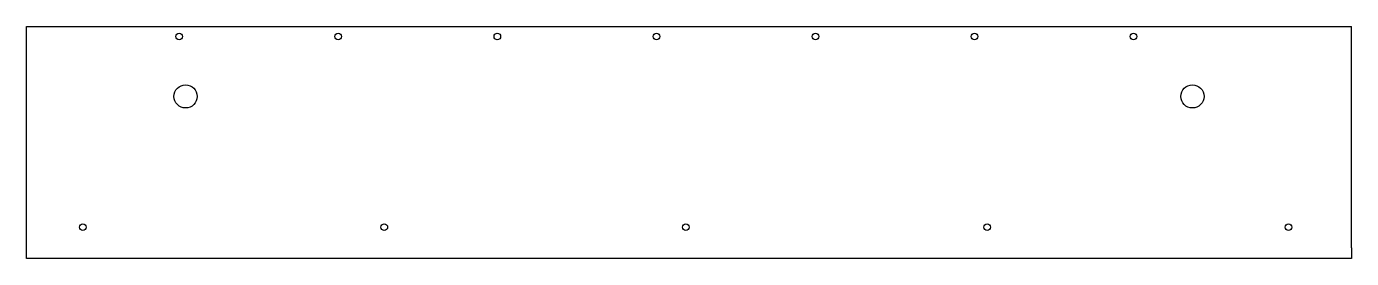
# Model space of a CAD drawing. Extents: x 0 to 50, y 0 to 8.8.
import ezdxf

# ---------------------------------------------------------------- set-up
doc = ezdxf.new("R2010")
doc.units = 0
doc.header["$LTSCALE"] = 1.21
doc.layers.get('0').update_dxf_attribs({"linetype": 'CONTINUOUS'})
doc.layers.add('DTM_AXES', color=7, linetype='CONTINUOUS')
doc.layers.add('DTM_SURFS', color=7, linetype='CONTINUOUS')

msp = doc.modelspace()

# ---------------------------------------------------------------- linework, layer by layer
at = {"color": 3, "linetype": 'CONTINUOUS'}
for p, q in [((0, 0.473), (0, 1.843)), ((49.98, 0.473), (49.98, 1.843)), ((0, 0), (0, 0.399)), ((49.98, 0), (0, 0)), ((49.98, 0.399), (49.98, 0))]:
    msp.add_line(p, q, dxfattribs=at)
at = {"layer": 'DTM_AXES', "color": 3, "linetype": 'CONTINUOUS'}
for p, q in [((0, 3.639), (0, 3.713)), ((49.98, 3.639), (49.98, 3.713)), ((0, 2.306), (0, 2.38)), ((49.98, 2.306), (49.98, 2.38)), ((0, 1.843), (0, 1.917)), ((49.98, 1.843), (49.98, 1.917)), ((0, 0.399), (0, 0.473)), ((49.98, 0.399), (49.98, 0.473))]:
    msp.add_line(p, q, dxfattribs=at)
for centre, radius in [((5.76, 8.383), 0.125), ((11.76, 8.383), 0.125), ((17.76, 8.383), 0.125), ((23.76, 8.383), 0.125), ((29.76, 8.383), 0.125), ((35.76, 8.383), 0.125), ((41.76, 8.383), 0.125), ((6, 6.123), 0.438), ((43.98, 6.123), 0.438), ((2.127, 1.183), 0.125), ((13.497, 1.183), 0.125), ((24.867, 1.183), 0.125), ((36.237, 1.183), 0.125), ((47.607, 1.183), 0.125)]:
    msp.add_circle(centre, radius, dxfattribs=at)
at = {"layer": 'DTM_SURFS', "color": 3, "linetype": 'CONTINUOUS'}
for p, q in [((0, 3.713), (0, 8.763)), ((0, 8.763), (49.98, 8.763)), ((49.98, 3.713), (49.98, 8.763)), ((0, 2.38), (0, 3.639)), ((49.98, 2.38), (49.98, 3.639)), ((0, 1.917), (0, 2.306)), ((49.98, 1.917), (49.98, 2.306))]:
    msp.add_line(p, q, dxfattribs=at)

doc.saveas('drawing.dxf')
